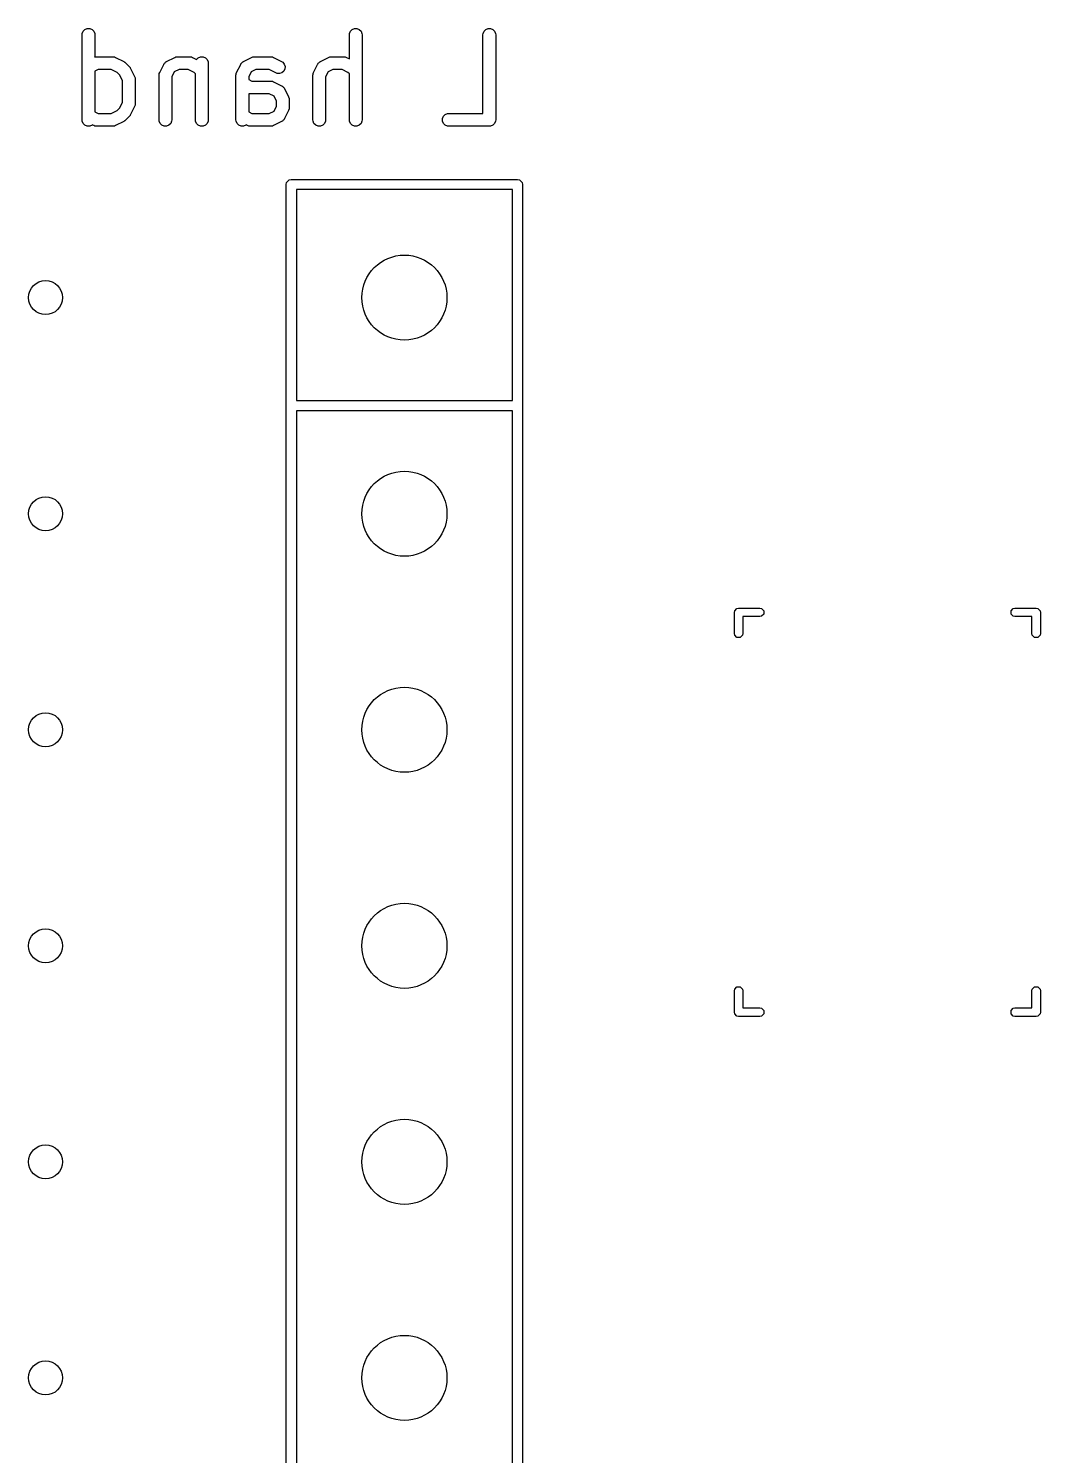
# Model space of a CAD drawing. Extents: x 2.61 to 8.57, y -5.64 to -1.89.
# Drawn here: x 8.102 to 8.57, y -2.752 to -2.092 of the extents above; entities that cross this region are included whole.
import ezdxf

# ---------------------------------------------------------------- set-up
doc = ezdxf.new("R2010")
doc.units = 0
doc.header["$MEASUREMENT"] = 0
doc.layers.add('BLACK', color=7, linetype='CONTINUOUS')

msp = doc.modelspace()

# ---------------------------------------------------------------- linework, layer by layer
at = {"layer": 'BLACK', "linetype": 'CONTINUOUS'}
for p, q in [((8.12643, -2.09402), (8.12687, -2.09295)), ((8.12687, -2.09295), (8.12768, -2.09214)), ((8.12768, -2.09214), (8.12875, -2.0917)), ((8.12875, -2.0917), (8.1299, -2.0917)), ((8.1299, -2.0917), (8.13096, -2.09214)), ((8.13096, -2.09214), (8.13178, -2.09295)), ((8.13178, -2.09295), (8.13222, -2.09402)), ((8.25016, -2.09402), (8.2506, -2.09295)), ((8.2506, -2.09295), (8.25142, -2.09214)), ((8.25142, -2.09214), (8.25248, -2.0917)), ((8.25248, -2.0917), (8.25363, -2.0917)), ((8.25363, -2.0917), (8.2547, -2.09214)), ((8.2547, -2.09214), (8.25551, -2.09295)), ((8.25551, -2.09295), (8.25595, -2.09402)), ((8.31203, -2.09402), (8.31247, -2.09295)), ((8.31247, -2.09295), (8.31328, -2.09214)), ((8.31328, -2.09214), (8.31435, -2.0917)), ((8.31435, -2.0917), (8.3155, -2.0917)), ((8.3155, -2.0917), (8.31656, -2.09214)), ((8.31656, -2.09214), (8.31738, -2.09295)), ((8.31738, -2.09295), (8.31782, -2.09402)), ((8.12637, -2.09459), (8.12643, -2.09402)), ((8.12637, -2.13396), (8.12637, -2.09459)), ((8.13222, -2.09402), (8.13227, -2.09459)), ((8.13227, -2.09459), (8.13227, -2.10488)), ((8.2501, -2.09459), (8.25016, -2.09402)), ((8.2501, -2.10575), (8.2501, -2.09459)), ((8.25595, -2.09402), (8.25601, -2.09459)), ((8.25601, -2.09459), (8.25601, -2.13396)), ((8.31197, -2.09459), (8.31203, -2.09402)), ((8.31197, -2.13101), (8.31197, -2.09459)), ((8.31782, -2.09402), (8.31788, -2.09459)), ((8.31788, -2.09459), (8.31788, -2.13396)), ((8.13227, -2.10488), (8.13229, -2.10487)), ((8.13229, -2.10487), (8.1324, -2.10486)), ((8.1324, -2.10486), (8.13249, -2.10482)), ((8.13249, -2.10482), (8.13307, -2.10476)), ((8.13307, -2.10476), (8.14057, -2.10476)), ((8.14057, -2.10476), (8.14115, -2.10482)), ((8.14115, -2.10482), (8.14124, -2.10486)), ((8.14124, -2.10486), (8.14135, -2.10487)), ((8.14135, -2.10487), (8.14189, -2.10508)), ((8.14189, -2.10508), (8.14564, -2.10695)), ((8.1655, -2.10695), (8.16925, -2.10508)), ((8.16925, -2.10508), (8.16979, -2.10487)), ((8.16979, -2.10487), (8.16989, -2.10486)), ((8.16989, -2.10486), (8.16999, -2.10482)), ((8.16999, -2.10482), (8.17057, -2.10476)), ((8.17057, -2.10476), (8.17619, -2.10476)), ((8.17619, -2.10476), (8.17677, -2.10482)), ((8.17677, -2.10482), (8.17686, -2.10486)), ((8.17686, -2.10486), (8.17697, -2.10487)), ((8.17697, -2.10487), (8.17751, -2.10508)), ((8.17751, -2.10508), (8.17941, -2.10603)), ((8.17941, -2.10603), (8.18017, -2.10526)), ((8.18017, -2.10526), (8.18124, -2.10482)), ((8.18124, -2.10482), (8.18239, -2.10482)), ((8.18239, -2.10482), (8.18346, -2.10526)), ((8.18346, -2.10526), (8.18427, -2.10608)), ((8.18427, -2.10608), (8.18471, -2.10714)), ((8.20112, -2.10695), (8.20487, -2.10508)), ((8.20487, -2.10508), (8.20541, -2.10487)), ((8.20541, -2.10487), (8.20551, -2.10486)), ((8.20551, -2.10486), (8.20561, -2.10482)), ((8.20561, -2.10482), (8.20619, -2.10476)), ((8.20619, -2.10476), (8.21369, -2.10476)), ((8.21369, -2.10476), (8.21426, -2.10482)), ((8.21426, -2.10482), (8.21436, -2.10486)), ((8.21436, -2.10486), (8.21447, -2.10487)), ((8.21447, -2.10487), (8.21501, -2.10508)), ((8.21501, -2.10508), (8.21876, -2.10695)), ((8.23674, -2.10695), (8.24049, -2.10508)), ((8.24049, -2.10508), (8.24103, -2.10487)), ((8.24103, -2.10487), (8.24113, -2.10486)), ((8.24113, -2.10486), (8.24123, -2.10482)), ((8.24123, -2.10482), (8.24181, -2.10476)), ((8.24181, -2.10476), (8.24743, -2.10476)), ((8.24743, -2.10476), (8.24801, -2.10482)), ((8.24801, -2.10482), (8.24811, -2.10486)), ((8.24811, -2.10486), (8.24821, -2.10487)), ((8.24821, -2.10487), (8.24875, -2.10508)), ((8.24875, -2.10508), (8.2501, -2.10575)), ((8.13377, -2.11067), (8.13227, -2.11142)), ((8.13227, -2.11142), (8.13227, -2.13026)), ((8.13987, -2.11067), (8.13377, -2.11067)), ((8.14257, -2.11202), (8.13987, -2.11067)), ((8.14377, -2.11322), (8.14257, -2.11202)), ((8.14512, -2.11591), (8.14377, -2.11322)), ((8.14564, -2.10695), (8.14589, -2.10711)), ((8.14589, -2.10711), (8.14596, -2.10714)), ((8.14596, -2.10714), (8.14604, -2.1072)), ((8.14604, -2.1072), (8.14613, -2.10726)), ((8.14613, -2.10726), (8.14618, -2.10732)), ((8.14618, -2.10732), (8.14641, -2.1075)), ((8.14641, -2.1075), (8.14828, -2.10938)), ((8.14828, -2.10938), (8.14847, -2.1096)), ((8.14847, -2.1096), (8.14853, -2.10966)), ((8.14853, -2.10966), (8.14858, -2.10974)), ((8.14858, -2.10974), (8.14865, -2.10983)), ((8.14865, -2.10983), (8.14868, -2.1099)), ((8.14868, -2.1099), (8.14884, -2.11015)), ((8.14884, -2.11015), (8.15071, -2.1139)), ((8.16199, -2.11334), (8.16205, -2.11276)), ((8.16199, -2.13396), (8.16199, -2.11334)), ((8.16205, -2.11276), (8.16209, -2.11267)), ((8.16209, -2.11256), (8.1623, -2.11202)), ((8.16209, -2.11267), (8.16209, -2.11256)), ((8.1623, -2.11202), (8.16418, -2.10827)), ((8.16418, -2.10827), (8.16424, -2.10817)), ((8.16424, -2.10817), (8.16425, -2.10813)), ((8.16425, -2.10813), (8.1643, -2.10807)), ((8.1643, -2.10807), (8.16448, -2.10778)), ((8.16448, -2.10778), (8.16476, -2.10754)), ((8.16476, -2.10754), (8.16501, -2.10726)), ((8.16501, -2.10726), (8.1653, -2.10708)), ((8.1653, -2.10708), (8.16535, -2.10703)), ((8.16535, -2.10703), (8.1654, -2.10701)), ((8.1654, -2.10701), (8.1655, -2.10695)), ((8.16902, -2.11179), (8.16789, -2.11404)), ((8.17126, -2.11067), (8.16902, -2.11179)), ((8.17549, -2.11067), (8.17126, -2.11067)), ((8.17819, -2.11202), (8.17549, -2.11067)), ((8.17886, -2.11269), (8.17819, -2.11202)), ((8.17886, -2.13396), (8.17886, -2.11269)), ((8.18471, -2.10714), (8.18477, -2.10772)), ((8.18477, -2.10772), (8.18477, -2.13396)), ((8.19761, -2.11334), (8.19767, -2.11276)), ((8.19761, -2.13396), (8.19761, -2.11334)), ((8.19767, -2.11276), (8.19771, -2.11267)), ((8.19771, -2.11256), (8.19792, -2.11202)), ((8.19771, -2.11267), (8.19771, -2.11256)), ((8.19792, -2.11202), (8.1998, -2.10827)), ((8.1998, -2.10827), (8.19986, -2.10817)), ((8.19986, -2.10817), (8.19987, -2.10813)), ((8.19987, -2.10813), (8.19992, -2.10807)), ((8.19992, -2.10807), (8.2001, -2.10778)), ((8.2001, -2.10778), (8.20038, -2.10754)), ((8.20038, -2.10754), (8.20063, -2.10726)), ((8.20063, -2.10726), (8.20092, -2.10708)), ((8.20092, -2.10708), (8.20097, -2.10703)), ((8.20097, -2.10703), (8.20102, -2.10701)), ((8.20102, -2.10701), (8.20112, -2.10695)), ((8.20464, -2.11179), (8.20352, -2.11404)), ((8.20688, -2.11067), (8.20464, -2.11179)), ((8.21299, -2.11067), (8.20688, -2.11067)), ((8.21611, -2.11223), (8.21299, -2.11067)), ((8.21666, -2.11244), (8.21611, -2.11223)), ((8.2178, -2.11252), (8.21666, -2.11244)), ((8.2189, -2.11216), (8.2178, -2.11252)), ((8.21876, -2.10695), (8.21925, -2.10726)), ((8.21977, -2.1114), (8.2189, -2.11216)), ((8.21925, -2.10726), (8.22, -2.10813)), ((8.22028, -2.11037), (8.21977, -2.1114)), ((8.22, -2.10813), (8.22036, -2.10922)), ((8.22036, -2.10922), (8.22028, -2.11037)), ((8.23323, -2.11334), (8.23329, -2.11276)), ((8.23323, -2.13396), (8.23323, -2.11334)), ((8.23329, -2.11276), (8.23333, -2.11267)), ((8.23333, -2.11267), (8.23334, -2.11256)), ((8.23334, -2.11256), (8.23354, -2.11202)), ((8.23354, -2.11202), (8.23542, -2.10827)), ((8.23542, -2.10827), (8.23548, -2.10817)), ((8.23548, -2.10817), (8.23549, -2.10813)), ((8.23549, -2.10813), (8.23554, -2.10807)), ((8.23554, -2.10807), (8.23573, -2.10778)), ((8.23573, -2.10778), (8.236, -2.10754)), ((8.236, -2.10754), (8.23625, -2.10726)), ((8.23625, -2.10726), (8.23654, -2.10708)), ((8.23654, -2.10708), (8.2366, -2.10703)), ((8.2366, -2.10703), (8.23664, -2.10701)), ((8.23664, -2.10701), (8.23674, -2.10695)), ((8.24026, -2.11179), (8.23914, -2.11404)), ((8.2425, -2.11067), (8.24026, -2.11179)), ((8.24673, -2.11067), (8.2425, -2.11067)), ((8.24943, -2.11202), (8.24673, -2.11067)), ((8.2501, -2.11269), (8.24943, -2.11202)), ((8.2501, -2.13396), (8.2501, -2.11269)), ((8.14512, -2.12577), (8.14512, -2.11591)), ((8.15071, -2.1139), (8.15092, -2.11444)), ((8.15092, -2.11444), (8.15092, -2.11454)), ((8.15092, -2.11454), (8.15096, -2.11464)), ((8.15096, -2.11464), (8.15102, -2.11522)), ((8.15102, -2.11522), (8.15102, -2.12646)), ((8.16789, -2.11404), (8.16789, -2.13396)), ((8.20352, -2.11404), (8.20352, -2.11527)), ((8.20352, -2.11527), (8.20501, -2.11601)), ((8.20501, -2.11601), (8.21369, -2.11601)), ((8.21369, -2.11601), (8.21426, -2.11607)), ((8.21426, -2.11607), (8.21436, -2.11611)), ((8.21436, -2.11611), (8.21447, -2.11612)), ((8.21447, -2.11612), (8.21501, -2.11632)), ((8.21501, -2.11632), (8.21876, -2.1182)), ((8.21876, -2.1182), (8.21885, -2.11826)), ((8.21885, -2.11826), (8.2189, -2.11827)), ((8.2189, -2.11827), (8.21895, -2.11832)), ((8.21895, -2.11832), (8.21925, -2.11851)), ((8.21925, -2.11851), (8.21949, -2.11879)), ((8.21949, -2.11879), (8.21977, -2.11903)), ((8.21977, -2.11903), (8.21995, -2.11932)), ((8.21995, -2.11932), (8.22, -2.11938)), ((8.22, -2.11938), (8.22002, -2.11942)), ((8.22002, -2.11942), (8.22008, -2.11952)), ((8.22008, -2.11952), (8.22195, -2.12327)), ((8.23914, -2.11404), (8.23914, -2.13396)), ((8.14377, -2.12846), (8.14512, -2.12577)), ((8.15102, -2.12646), (8.15096, -2.12704)), ((8.20353, -2.12181), (8.20352, -2.12181)), ((8.20352, -2.12181), (8.20352, -2.13026)), ((8.20364, -2.12182), (8.20353, -2.12181)), ((8.20374, -2.12186), (8.20364, -2.12182)), ((8.20431, -2.12192), (8.20374, -2.12186)), ((8.21299, -2.12192), (8.20431, -2.12192)), ((8.21523, -2.12304), (8.21299, -2.12192)), ((8.21636, -2.12529), (8.21523, -2.12304)), ((8.21636, -2.12764), (8.21636, -2.12529)), ((8.22195, -2.12327), (8.22216, -2.12381)), ((8.22216, -2.12381), (8.22217, -2.12392)), ((8.22217, -2.12392), (8.22221, -2.12401)), ((8.22221, -2.12401), (8.22226, -2.12459)), ((8.22226, -2.12459), (8.22226, -2.12834)), ((8.13227, -2.13026), (8.13377, -2.13101)), ((8.13377, -2.13101), (8.13987, -2.13101)), ((8.13987, -2.13101), (8.14257, -2.12966)), ((8.14257, -2.12966), (8.14377, -2.12846)), ((8.14828, -2.1323), (8.14641, -2.13418)), ((8.14847, -2.13208), (8.14828, -2.1323)), ((8.14853, -2.13202), (8.14847, -2.13208)), ((8.14858, -2.13194), (8.14853, -2.13202)), ((8.14865, -2.13185), (8.14858, -2.13194)), ((8.14868, -2.13178), (8.14865, -2.13185)), ((8.14884, -2.13153), (8.14868, -2.13178)), ((8.15071, -2.12778), (8.14884, -2.13153)), ((8.15092, -2.12724), (8.15071, -2.12778)), ((8.15096, -2.12704), (8.15092, -2.12714)), ((8.15092, -2.12714), (8.15092, -2.12724)), ((8.20352, -2.13026), (8.20501, -2.13101)), ((8.20501, -2.13101), (8.21299, -2.13101)), ((8.21299, -2.13101), (8.21523, -2.12989)), ((8.21523, -2.12989), (8.21636, -2.12764)), ((8.22195, -2.12966), (8.22008, -2.13341)), ((8.22216, -2.12912), (8.22195, -2.12966)), ((8.22217, -2.12901), (8.22216, -2.12912)), ((8.22221, -2.12892), (8.22217, -2.12901)), ((8.22226, -2.12834), (8.22221, -2.12892)), ((8.29328, -2.13339), (8.29372, -2.13232)), ((8.29372, -2.13232), (8.29453, -2.13151)), ((8.29453, -2.13151), (8.2956, -2.13107)), ((8.2956, -2.13107), (8.29618, -2.13101)), ((8.29618, -2.13101), (8.31197, -2.13101)), ((8.12643, -2.13454), (8.12637, -2.13396)), ((8.12687, -2.1356), (8.12643, -2.13454)), ((8.12768, -2.13642), (8.12687, -2.1356)), ((8.12875, -2.13686), (8.12768, -2.13642)), ((8.1299, -2.13686), (8.12875, -2.13686)), ((8.13096, -2.13642), (8.1299, -2.13686)), ((8.1311, -2.13628), (8.13096, -2.13642)), ((8.13175, -2.1366), (8.1311, -2.13628)), ((8.13229, -2.13681), (8.13175, -2.1366)), ((8.1324, -2.13682), (8.13229, -2.13681)), ((8.13249, -2.13686), (8.1324, -2.13682)), ((8.13307, -2.13692), (8.13249, -2.13686)), ((8.14057, -2.13692), (8.13307, -2.13692)), ((8.14115, -2.13686), (8.14057, -2.13692)), ((8.14124, -2.13682), (8.14115, -2.13686)), ((8.14135, -2.13681), (8.14124, -2.13682)), ((8.14189, -2.1366), (8.14135, -2.13681)), ((8.14564, -2.13473), (8.14189, -2.1366)), ((8.14589, -2.13457), (8.14564, -2.13473)), ((8.14596, -2.13454), (8.14589, -2.13457)), ((8.14604, -2.13448), (8.14596, -2.13454)), ((8.14613, -2.13442), (8.14604, -2.13448)), ((8.14618, -2.13436), (8.14613, -2.13442)), ((8.14641, -2.13418), (8.14618, -2.13436)), ((8.16205, -2.13454), (8.16199, -2.13396)), ((8.16249, -2.1356), (8.16205, -2.13454)), ((8.1633, -2.13642), (8.16249, -2.1356)), ((8.16437, -2.13686), (8.1633, -2.13642)), ((8.16552, -2.13686), (8.16437, -2.13686)), ((8.16658, -2.13642), (8.16552, -2.13686)), ((8.1674, -2.1356), (8.16658, -2.13642)), ((8.16784, -2.13454), (8.1674, -2.1356)), ((8.16789, -2.13396), (8.16784, -2.13454)), ((8.17892, -2.13454), (8.17886, -2.13396)), ((8.17936, -2.1356), (8.17892, -2.13454)), ((8.18017, -2.13642), (8.17936, -2.1356)), ((8.18124, -2.13686), (8.18017, -2.13642)), ((8.18239, -2.13686), (8.18124, -2.13686)), ((8.18346, -2.13642), (8.18239, -2.13686)), ((8.18427, -2.1356), (8.18346, -2.13642)), ((8.18471, -2.13454), (8.18427, -2.1356)), ((8.18477, -2.13396), (8.18471, -2.13454)), ((8.19767, -2.13454), (8.19761, -2.13396)), ((8.19811, -2.1356), (8.19767, -2.13454)), ((8.19892, -2.13642), (8.19811, -2.1356)), ((8.19999, -2.13686), (8.19892, -2.13642)), ((8.20114, -2.13686), (8.19999, -2.13686)), ((8.2022, -2.13642), (8.20114, -2.13686)), ((8.20234, -2.13628), (8.2022, -2.13642)), ((8.20299, -2.1366), (8.20234, -2.13628)), ((8.20353, -2.13681), (8.20299, -2.1366)), ((8.20364, -2.13682), (8.20353, -2.13681)), ((8.20374, -2.13686), (8.20364, -2.13682)), ((8.20431, -2.13692), (8.20374, -2.13686)), ((8.21369, -2.13692), (8.20431, -2.13692)), ((8.21426, -2.13686), (8.21369, -2.13692)), ((8.21436, -2.13682), (8.21426, -2.13686)), ((8.21447, -2.13681), (8.21436, -2.13682)), ((8.21501, -2.1366), (8.21447, -2.13681)), ((8.21876, -2.13473), (8.21501, -2.1366)), ((8.21885, -2.13467), (8.21876, -2.13473)), ((8.2189, -2.13465), (8.21885, -2.13467)), ((8.21895, -2.1346), (8.2189, -2.13465)), ((8.21925, -2.13442), (8.21895, -2.1346)), ((8.21949, -2.13414), (8.21925, -2.13442)), ((8.21977, -2.1339), (8.21949, -2.13414)), ((8.21995, -2.13361), (8.21977, -2.1339)), ((8.22, -2.13355), (8.21995, -2.13361)), ((8.22002, -2.13351), (8.22, -2.13355)), ((8.22008, -2.13341), (8.22002, -2.13351)), ((8.23329, -2.13454), (8.23323, -2.13396)), ((8.23373, -2.1356), (8.23329, -2.13454)), ((8.23454, -2.13642), (8.23373, -2.1356)), ((8.23561, -2.13686), (8.23454, -2.13642)), ((8.23676, -2.13686), (8.23561, -2.13686)), ((8.23782, -2.13642), (8.23676, -2.13686)), ((8.23864, -2.1356), (8.23782, -2.13642)), ((8.23908, -2.13454), (8.23864, -2.1356)), ((8.23914, -2.13396), (8.23908, -2.13454)), ((8.25016, -2.13454), (8.2501, -2.13396)), ((8.2506, -2.1356), (8.25016, -2.13454)), ((8.25142, -2.13642), (8.2506, -2.1356)), ((8.25248, -2.13686), (8.25142, -2.13642)), ((8.25363, -2.13686), (8.25248, -2.13686)), ((8.2547, -2.13642), (8.25363, -2.13686)), ((8.25551, -2.1356), (8.2547, -2.13642)), ((8.25595, -2.13454), (8.25551, -2.1356)), ((8.25601, -2.13396), (8.25595, -2.13454)), ((8.29328, -2.13454), (8.29328, -2.13339)), ((8.29372, -2.1356), (8.29328, -2.13454)), ((8.29453, -2.13642), (8.29372, -2.1356)), ((8.2956, -2.13686), (8.29453, -2.13642)), ((8.29618, -2.13692), (8.2956, -2.13686)), ((8.31492, -2.13692), (8.29618, -2.13692)), ((8.3155, -2.13686), (8.31492, -2.13692)), ((8.31656, -2.13642), (8.3155, -2.13686)), ((8.31738, -2.1356), (8.31656, -2.13642)), ((8.31782, -2.13454), (8.31738, -2.1356)), ((8.31788, -2.13396), (8.31782, -2.13454)), ((8.31782, -2.13454), (8.31782, -2.13454)), ((8.22087, -2.16389), (8.22105, -2.16299)), ((8.22087, -3.36862), (8.22087, -2.16389)), ((8.22105, -2.16299), (8.22232, -2.16171)), ((8.22232, -2.16171), (8.22323, -2.16153)), ((8.22323, -2.16153), (8.32795, -2.16153)), ((8.32559, -2.16625), (8.22559, -2.16625)), ((8.22559, -2.16625), (8.22559, -2.26389)), ((8.32559, -2.26389), (8.32559, -2.16625)), ((8.32795, -2.16153), (8.32886, -2.16171)), ((8.32886, -2.16171), (8.33014, -2.16299)), ((8.33014, -2.16299), (8.33031, -2.16389)), ((8.33031, -2.16389), (8.33031, -3.36862)), ((8.22559, -2.26389), (8.32559, -2.26389)), ((8.22559, -2.26862), (8.22559, -3.36625)), ((8.32559, -2.26862), (8.22559, -2.26862)), ((8.32559, -3.36625), (8.32559, -2.26862)), ((8.42835, -2.36192), (8.4285, -2.36117)), ((8.42835, -2.37177), (8.42835, -2.36192)), ((8.4285, -2.36117), (8.42956, -2.3601)), ((8.42956, -2.3601), (8.43031, -2.35995)), ((8.43031, -2.35995), (8.44016, -2.35995)), ((8.44016, -2.36389), (8.43228, -2.36389)), ((8.43228, -2.36389), (8.43228, -2.37177)), ((8.44016, -2.35995), (8.44091, -2.3601)), ((8.44091, -2.36374), (8.44016, -2.36389)), ((8.44091, -2.3601), (8.44198, -2.36117)), ((8.44198, -2.36268), (8.44091, -2.36374)), ((8.44198, -2.36117), (8.44198, -2.36268)), ((8.55645, -2.36117), (8.55751, -2.3601)), ((8.55645, -2.36268), (8.55645, -2.36117)), ((8.55751, -2.36374), (8.55645, -2.36268)), ((8.55751, -2.3601), (8.55827, -2.35995)), ((8.55827, -2.36389), (8.55751, -2.36374)), ((8.55827, -2.35995), (8.56811, -2.35995)), ((8.56614, -2.36389), (8.55827, -2.36389)), ((8.56614, -2.37177), (8.56614, -2.36389)), ((8.56811, -2.35995), (8.56886, -2.3601)), ((8.56886, -2.3601), (8.56993, -2.36117)), ((8.56993, -2.36117), (8.57008, -2.36192)), ((8.57008, -2.36192), (8.57008, -2.37177)), ((8.4285, -2.37252), (8.42835, -2.37177)), ((8.42956, -2.37358), (8.4285, -2.37252)), ((8.43107, -2.37358), (8.42956, -2.37358)), ((8.43213, -2.37252), (8.43107, -2.37358)), ((8.43228, -2.37177), (8.43213, -2.37252)), ((8.56629, -2.37252), (8.56614, -2.37177)), ((8.56736, -2.37358), (8.56629, -2.37252)), ((8.56886, -2.37358), (8.56736, -2.37358)), ((8.56993, -2.37252), (8.56886, -2.37358)), ((8.57008, -2.37177), (8.56993, -2.37252)), ((8.4285, -2.53637), (8.42956, -2.5353)), ((8.42956, -2.5353), (8.43107, -2.5353)), ((8.43107, -2.5353), (8.43213, -2.53637)), ((8.56629, -2.53637), (8.56736, -2.5353)), ((8.56736, -2.5353), (8.56886, -2.5353)), ((8.56886, -2.5353), (8.56993, -2.53637)), ((8.42835, -2.53712), (8.4285, -2.53637)), ((8.42835, -2.54696), (8.42835, -2.53712)), ((8.43213, -2.53637), (8.43228, -2.53712)), ((8.43228, -2.53712), (8.43228, -2.54499)), ((8.56614, -2.53712), (8.56629, -2.53637)), ((8.56614, -2.54499), (8.56614, -2.53712)), ((8.56993, -2.53637), (8.57008, -2.53712)), ((8.57008, -2.53712), (8.57008, -2.54696)), ((8.4285, -2.54772), (8.42835, -2.54696)), ((8.42956, -2.54878), (8.4285, -2.54772)), ((8.43031, -2.54893), (8.42956, -2.54878)), ((8.44016, -2.54893), (8.43031, -2.54893)), ((8.43228, -2.54499), (8.44016, -2.54499)), ((8.44016, -2.54499), (8.44091, -2.54514)), ((8.44091, -2.54878), (8.44016, -2.54893)), ((8.44091, -2.54514), (8.44198, -2.54621)), ((8.44198, -2.54772), (8.44091, -2.54878)), ((8.44198, -2.54621), (8.44198, -2.54772)), ((8.55645, -2.54621), (8.55751, -2.54514)), ((8.55645, -2.54772), (8.55645, -2.54621)), ((8.55751, -2.54878), (8.55645, -2.54772)), ((8.55751, -2.54514), (8.55827, -2.54499)), ((8.55827, -2.54893), (8.55751, -2.54878)), ((8.55827, -2.54499), (8.56614, -2.54499)), ((8.56811, -2.54893), (8.55827, -2.54893)), ((8.56886, -2.54878), (8.56811, -2.54893)), ((8.56993, -2.54772), (8.56886, -2.54878)), ((8.57008, -2.54696), (8.56993, -2.54772))]:
    msp.add_line(p, q, dxfattribs=at)
at = {"layer": 'BLACK'}
for centre, radius in [((8.27559, -2.21625), 0.01969), ((8.10945, -2.21625), 0.00787), ((8.27559, -2.31625), 0.01969), ((8.10945, -2.31625), 0.00787), ((8.27559, -2.41625), 0.01969), ((8.10945, -2.41625), 0.00787), ((8.27559, -2.51625), 0.01969), ((8.10945, -2.51625), 0.00787), ((8.27559, -2.61625), 0.01969), ((8.10945, -2.61625), 0.00787), ((8.27559, -2.71625), 0.01969), ((8.10945, -2.71625), 0.00787)]:
    msp.add_circle(centre, radius, dxfattribs=at)

doc.saveas('drawing.dxf')
